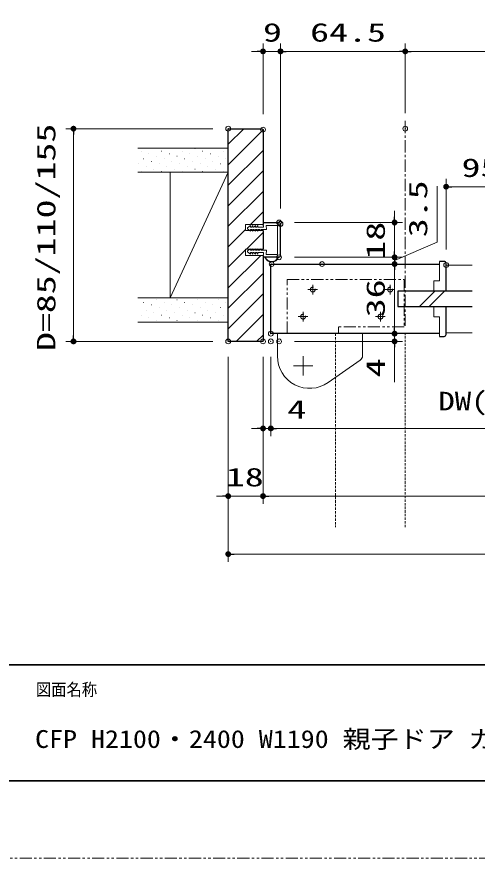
# Model space of a CAD drawing. Units: millimetres, scale not verified. Extents: x -1306 to 1306, y -607 to 607.
# Drawn here: x -883.2 to -645.2, y -594 to -158.9 of the extents above; entities that cross this region are included whole.
import ezdxf
from ezdxf.enums import TextEntityAlignment as Align

# ---------------------------------------------------------------- set-up
doc = ezdxf.new("R2010")
doc.units = ezdxf.units.MM
doc.header["$LTSCALE"] = 5
doc.header["$PDMODE"] = 32
doc.header["$PDSIZE"] = 2.5
for name, pattern in [('USER1', [2.5, 1.25, -0.25, 0.25, -0.25, 0.25, -0.25]), ('USER2', [0.375, 0.25, -0.125]), ('USER3', [2, 1.25, -0.25, 0.25, -0.25])]:
    doc.linetypes.add(name, pattern=pattern)
for name, color, linetype, lineweight in [('0-1_線(白)', 7, 'Continuous', 30), ('0-2_線(水)', 4, 'Continuous', 9), ('0-3_線(黄)', 2, 'Continuous', 15), ('0-6_寸法線', 3, 'Continuous', 13), ('0-7_0', 3, 'Continuous', 25), ('0-8_DEFPOINTS', 7, 'Continuous', 5), ('0-9_ハッチング', 6, 'Continuous', 9), ('0-A_中心線', 3, 'USER3', 9), ('0-B_陰線', 1, 'USER1', 9), ('0-C_点線(黄)', 2, 'USER2', 15), ('0-D_図面枠', 7, 'Continuous', 35)]:
    doc.layers.add(name, color=color, linetype=linetype, lineweight=lineweight)
doc.styles.add('ＭＳ ゴシック', font='')
doc.styles.get('ＭＳ ゴシック').set_extended_font_data('MS Gothic')

# ---------------------------------------------------------------- blocks, each defined once
blk = doc.blocks.new('_DOT')
at = {"layer": '0-7_0'}
blk.add_line((-2.5, 0), (-5, 0), dxfattribs=at)
for points in [[(0, 0), (-2.5, 0), (-2.48, 0.313)], [(0, 0), (-2.48, -0.313), (-2.5, 0)], [(0, 0), (-2.48, 0.313), (-2.421, 0.622)], [(0, 0), (-2.421, -0.622), (-2.48, -0.313)], [(0, 0), (-2.421, 0.622), (-2.324, 0.92)], [(0, 0), (-2.324, -0.92), (-2.421, -0.622)], [(0, 0), (-2.324, 0.92), (-2.191, 1.204)], [(0, 0), (-2.191, -1.204), (-2.324, -0.92)], [(0, 0), (-2.191, 1.204), (-2.023, 1.469)], [(0, 0), (-2.023, -1.469), (-2.191, -1.204)], [(0, 0), (-2.023, 1.469), (-1.822, 1.711)], [(0, 0), (-1.822, -1.711), (-2.023, -1.469)], [(0, 0), (-1.822, 1.711), (-1.594, 1.926)], [(0, 0), (-1.594, -1.926), (-1.822, -1.711)], [(0, 0), (-1.594, 1.926), (-1.34, 2.111)], [(0, 0), (-1.34, -2.111), (-1.594, -1.926)], [(0, 0), (-1.34, 2.111), (-1.064, 2.262)], [(0, 0), (-1.064, -2.262), (-1.34, -2.111)], [(0, 0), (-1.064, 2.262), (-0.773, 2.378)], [(0, 0), (-0.773, -2.378), (-1.064, -2.262)], [(0, 0), (-0.773, 2.378), (-0.468, 2.456)], [(0, 0), (-0.468, -2.456), (-0.773, -2.378)], [(0, 0), (-0.468, 2.456), (-0.157, 2.495)], [(0, 0), (-0.157, -2.495), (-0.468, -2.456)], [(0, 0), (-0.157, 2.495), (0.157, 2.495)], [(0, 0), (0.157, -2.495), (-0.157, -2.495)], [(0, 0), (0.157, 2.495), (0.468, 2.456)], [(0, 0), (0.468, 2.456), (0.773, 2.378)], [(0, 0), (0.773, 2.378), (1.064, 2.262)], [(0, 0), (1.064, 2.262), (1.34, 2.111)], [(0, 0), (1.34, 2.111), (1.594, 1.926)], [(0, 0), (1.594, 1.926), (1.822, 1.711)], [(0, 0), (1.822, 1.711), (2.023, 1.469)], [(0, 0), (2.023, 1.469), (2.191, 1.204)], [(0, 0), (2.191, 1.204), (2.324, 0.92)], [(0, 0), (2.324, 0.92), (2.421, 0.622)], [(0, 0), (2.421, 0.622), (2.48, 0.313)], [(0, 0), (2.48, 0.313), (2.5, 0)], [(0, 0), (0.468, -2.456), (0.157, -2.495)], [(0, 0), (0.773, -2.378), (0.468, -2.456)], [(0, 0), (1.064, -2.262), (0.773, -2.378)], [(0, 0), (1.34, -2.111), (1.064, -2.262)], [(0, 0), (1.594, -1.926), (1.34, -2.111)], [(0, 0), (1.822, -1.711), (1.594, -1.926)], [(0, 0), (2.023, -1.469), (1.822, -1.711)], [(0, 0), (2.191, -1.204), (2.023, -1.469)], [(0, 0), (2.324, -0.92), (2.191, -1.204)], [(0, 0), (2.421, -0.622), (2.324, -0.92)], [(0, 0), (2.48, -0.313), (2.421, -0.622)], [(0, 0), (2.5, 0), (2.48, -0.313)]]:
    blk.add_solid(points, dxfattribs=at)

msp = doc.modelspace()

# ---------------------------------------------------------------- linework, layer by layer
at = {"layer": '0-1_線(白)'}
for p, q in [((-773.923, -216.763), (-756.423, -216.763)), ((-773.923, -326.763), (-773.923, -216.763)), ((-756.423, -216.763), (-755.923, -217.263)), ((-755.923, -217.263), (-755.923, -266.263)), ((-755.923, -269.463), (-755.923, -279.063)), ((-755.923, -282.263), (-755.923, -326.263)), ((-751.923, -322.763), (-751.923, -286.763)), ((-751.923, -286.763), (-664.794, -286.763)), ((-662.294, -285.363), (-664.794, -285.363)), ((-661.294, -300.763), (-661.294, -286.363)), ((-647.794, -300.763), (-686.294, -300.763)), ((-661.294, -323.163), (-661.294, -308.763)), ((-756.423, -326.763), (-755.923, -326.263)), ((-664.794, -322.763), (-751.923, -322.763)), ((-664.794, -324.163), (-662.294, -324.163)), ((-756.423, -326.763), (-773.923, -326.763))]:
    msp.add_line(p, q, dxfattribs=at)
msp.add_lwpolyline([(-686.294, -300.763), (-686.294, -308.763), (-647.794, -308.763)], dxfattribs=at)
for centre, start, end in [((-662.294, -286.363), 0, 90), ((-662.294, -323.163), 270, 0)]:
    msp.add_arc(centre, 1, start, end, dxfattribs=at)
at = {"layer": '0-2_線(水)'}
for p, q in [((-664.794, -285.363), (-664.794, -295.513)), ((-661.294, -287.263), (-647.794, -287.263)), ((-667.594, -295.513), (-667.594, -300.763)), ((-667.594, -295.513), (-664.794, -295.513)), ((-675.109, -308.763), (-667.109, -300.763)), ((-670.109, -308.763), (-662.109, -300.763)), ((-667.594, -308.763), (-667.594, -314.013)), ((-667.594, -314.013), (-664.794, -314.013)), ((-664.794, -314.013), (-664.794, -324.163)), ((-748.511, -322.763), (-748.511, -334.396)), ((-704.511, -334.209), (-704.511, -322.763)), ((-661.294, -322.263), (-647.794, -322.263)), ((-735.123, -334.463), (-735.123, -344.463)), ((-705.648, -336.393), (-722.281, -348.046)), ((-740.123, -339.463), (-730.123, -339.463))]:
    msp.add_line(p, q, dxfattribs=at)
for centre, radius, start, end in [((-731.845, -334.396), 16.667, 180, 305.01565), ((-707.178, -334.209), 2.667, 305.01565, 0)]:
    msp.add_arc(centre, radius, start, end, dxfattribs=at)
at = {"layer": '0-3_線(黄)'}
for p, q in [((-820.556, -226.763), (-773.923, -226.763)), ((-820.556, -239.263), (-773.923, -239.263)), ((-773.923, -239.263), (-803.923, -304.263)), ((-803.923, -239.263), (-803.923, -304.263)), ((-820.556, -304.263), (-773.923, -304.263)), ((-820.556, -316.763), (-773.923, -316.763))]:
    msp.add_line(p, q, dxfattribs=at)
at = {"layer": '0-6_寸法線'}
for p, q in [((-755.923, -209.263), (-755.923, -172.786)), ((-746.923, -258.06), (-746.923, -172.786)), ((-746.923, -257.963), (-746.923, -172.786)), ((-682.423, -208.763), (-682.423, -172.786)), ((-682.423, -208.763), (-682.423, -172.786)), ((-758.923, -176.786), (-761.923, -176.786)), ((-746.923, -176.786), (-755.923, -176.786)), ((-743.923, -176.786), (-740.923, -176.786)), ((-685.423, -176.786), (-743.923, -176.786)), ((-679.423, -176.786), (-301.423, -176.786)), ((-781.923, -216.763), (-857.923, -216.763)), ((-853.923, -219.763), (-853.923, -323.763)), ((-661.294, -279.263), (-661.294, -242.763)), ((-658.294, -246.763), (-629.294, -246.763)), ((-687.92, -262.263), (-687.92, -259.263)), ((-755.622, -265.263), (-747.621, -265.263)), ((-739.623, -265.263), (-683.92, -265.263)), ((-687.92, -283.263), (-687.92, -265.263)), ((-763.922, -268.013), (-762.433, -266.913)), ((-763.921, -268.613), (-763.922, -268.013)), ((-763.921, -268.613), (-762.433, -269.713)), ((-762.433, -266.913), (-762.433, -267.663)), ((-762.433, -267.663), (-761.933, -267.663)), ((-762.433, -268.963), (-761.933, -268.963)), ((-762.433, -269.713), (-762.433, -268.963)), ((-761.933, -267.663), (-761.133, -266.913)), ((-761.933, -268.963), (-761.133, -269.713)), ((-761.133, -266.913), (-761.133, -267.663)), ((-761.133, -267.663), (-760.633, -267.663)), ((-761.133, -268.963), (-760.633, -268.963)), ((-761.133, -269.713), (-761.133, -268.963)), ((-760.633, -267.663), (-759.833, -266.913)), ((-760.633, -268.963), (-759.833, -269.713)), ((-759.833, -266.913), (-759.833, -267.663)), ((-759.833, -267.663), (-759.333, -267.663)), ((-759.833, -268.963), (-759.333, -268.963)), ((-759.833, -269.713), (-759.833, -268.963)), ((-759.333, -267.663), (-758.533, -266.913)), ((-759.333, -268.963), (-758.533, -269.713)), ((-758.533, -266.913), (-758.533, -267.663)), ((-758.533, -267.663), (-755.616, -267.663)), ((-758.533, -268.963), (-757.746, -268.963)), ((-758.533, -269.713), (-758.533, -268.963)), ((-756.929, -269.618), (-757.746, -268.963)), ((-756.929, -268.963), (-754.206, -268.963)), ((-756.929, -268.97), (-756.929, -269.618)), ((-755.862, -267.065), (-755.921, -265.575)), ((-755.616, -267.663), (-755.772, -265.569)), ((-755.622, -265.413), (-747.621, -265.413)), ((-754.211, -268.963), (-754.373, -266.763)), ((-754.373, -266.763), (-748.421, -266.763)), ((-747.071, -282.563), (-747.071, -265.963)), ((-746.921, -282.563), (-746.921, -265.963)), ((-687.92, -280.263), (-687.92, -277.263)), ((-763.921, -279.913), (-763.922, -280.513)), ((-763.922, -280.513), (-762.433, -281.613)), ((-763.921, -279.913), (-762.433, -278.813)), ((-762.433, -278.813), (-762.433, -279.563)), ((-762.433, -279.563), (-761.933, -279.563)), ((-762.433, -280.863), (-761.933, -280.863)), ((-762.433, -281.613), (-762.433, -280.863)), ((-761.933, -279.563), (-761.133, -278.813)), ((-761.933, -280.863), (-761.133, -281.613)), ((-761.133, -278.813), (-761.133, -279.563)), ((-761.133, -279.563), (-760.633, -279.563)), ((-761.133, -280.863), (-760.633, -280.863)), ((-761.133, -281.613), (-761.133, -280.863)), ((-760.633, -279.563), (-759.833, -278.813)), ((-760.633, -280.863), (-759.833, -281.613)), ((-759.833, -278.813), (-759.833, -279.563)), ((-759.833, -279.563), (-759.333, -279.563)), ((-759.833, -280.863), (-759.333, -280.863)), ((-759.833, -281.613), (-759.833, -280.863)), ((-759.333, -279.563), (-758.533, -278.813)), ((-759.333, -280.863), (-758.533, -281.613)), ((-758.533, -278.813), (-758.533, -279.563)), ((-758.533, -279.563), (-757.746, -279.563)), ((-758.533, -280.863), (-755.616, -280.863)), ((-758.533, -281.613), (-758.533, -280.863)), ((-756.929, -278.908), (-757.746, -279.563)), ((-756.929, -279.556), (-756.929, -278.908)), ((-756.929, -279.563), (-754.206, -279.563)), ((-755.862, -282.261), (-755.921, -282.951)), ((-755.616, -280.863), (-755.772, -282.957)), ((-754.206, -279.563), (-754.373, -281.763)), ((-755.622, -283.113), (-747.621, -283.113)), ((-755.622, -283.263), (-747.621, -283.263)), ((-743.42, -286.763), (-683.92, -286.763)), ((-739.621, -283.263), (-683.92, -283.263)), ((-739.621, -283.263), (-683.92, -283.263)), ((-717.422, -286.763), (-683.92, -286.763)), ((-687.92, -286.763), (-687.92, -283.263)), ((-687.92, -286.763), (-687.92, -283.263)), ((-687.92, -286.263), (-687.92, -289.263)), ((-687.92, -319.763), (-687.92, -289.763)), ((-687.92, -289.763), (-687.92, -292.763)), ((-687.92, -319.763), (-687.92, -316.763)), ((-743.923, -322.763), (-683.92, -322.763)), ((-743.923, -322.763), (-683.92, -322.763)), ((-687.92, -322.763), (-687.92, -326.763)), ((-781.923, -326.763), (-857.923, -326.763)), ((-739.621, -326.763), (-683.92, -326.763)), ((-687.92, -329.763), (-687.92, -347.906)), ((-773.923, -334.763), (-773.923, -410.763)), ((-773.923, -334.763), (-773.923, -440.763)), ((-755.923, -334.763), (-755.923, -410.763)), ((-755.923, -334.763), (-755.923, -410.763)), ((-755.923, -334.763), (-755.923, -375.763)), ((-751.923, -334.763), (-751.923, -375.763)), ((-751.923, -334.763), (-751.923, -375.763)), ((-758.923, -371.763), (-761.923, -371.763)), ((-755.923, -371.763), (-751.923, -371.763)), ((-748.923, -371.763), (-730.78, -371.763)), ((-748.923, -371.763), (-534.923, -371.763)), ((-776.923, -406.763), (-779.923, -406.763)), ((-773.923, -406.763), (-755.923, -406.763)), ((-752.923, -406.763), (-749.923, -406.763)), ((-752.923, -406.763), (-227.923, -406.763)), ((-770.923, -436.763), (-209.923, -436.763))]:
    msp.add_line(p, q, dxfattribs=at)
for points in [[(-687.92, -285.013), (-665.995, -275.48), (-665.995, -246.527)], [(-755.923, -266.263), (-764.923, -266.263), (-764.923, -269.463), (-755.923, -269.463)], [(-754.373, -281.763), (-748.421, -281.763), (-748.421, -266.763)], [(-755.923, -279.063), (-764.923, -279.063), (-764.923, -282.263), (-755.923, -282.263)]]:
    msp.add_lwpolyline(points, dxfattribs=at)
for centre, radius, start, end in [((-755.622, -265.563), 0.3, 90, 182.27472), ((-747.621, -265.963), 0.7, 0, 90), ((-755.622, -265.563), 0.15, 90, 182.27472), ((-747.621, -265.963), 0.55, 0, 90), ((-747.621, -282.563), 0.55, 270, 0), ((-747.621, -282.563), 0.7, 270, 0), ((-755.622, -282.963), 0.3, 177.72528, 270), ((-755.622, -282.963), 0.15, 177.72528, 270), ((-751.421, -282.078), 3.686, 198.76352, 341.23648), ((-751.421, -282.087), 3.426, 200.07023, 339.92977)]:
    msp.add_arc(centre, radius, start, end, dxfattribs=at)
at = {"layer": '0-8_DEFPOINTS'}
for p in [(-746.923, -176.786), (-746.923, -176.786), (-773.923, -216.763), (-755.923, -217.263), (-682.423, -216.763), (-747.623, -265.263), (-746.923, -265.963), (-746.923, -266.06), (-687.92, -265.263), (-747.621, -283.263), (-687.92, -283.263), (-751.42, -286.763), (-725.422, -286.763), (-687.92, -286.763), (-661.294, -287.263), (-751.923, -322.763), (-687.92, -322.763), (-853.923, -326.763), (-773.923, -326.763), (-773.923, -326.763), (-755.923, -326.763), (-751.923, -326.763), (-747.621, -326.763), (-751.923, -371.763), (-755.923, -406.763)]:
    msp.add_point(p, dxfattribs=at)
at = {"layer": '0-9_ハッチング'}
for p, q in [((-773.923, -224.792), (-765.894, -216.763)), ((-773.923, -235.399), (-755.923, -217.399)), ((-818.972, -228.384), (-818.922, -228.384)), ((-814.994, -229.71), (-814.944, -229.71)), ((-812.343, -227.058), (-812.293, -227.058)), ((-808.365, -228.384), (-808.315, -228.384)), ((-804.388, -229.71), (-804.338, -229.71)), ((-801.736, -227.058), (-801.686, -227.058)), ((-797.759, -228.384), (-797.709, -228.384)), ((-793.781, -229.71), (-793.731, -229.71)), ((-791.13, -227.058), (-791.08, -227.058)), ((-787.152, -228.384), (-787.102, -228.384)), ((-783.175, -229.71), (-783.125, -229.71)), ((-780.523, -227.058), (-780.473, -227.058)), ((-776.545, -228.384), (-776.495, -228.384)), ((-773.923, -246.005), (-755.923, -228.005)), ((-817.646, -232.362), (-817.596, -232.362)), ((-813.669, -233.688), (-813.619, -233.688)), ((-811.017, -231.036), (-810.967, -231.036)), ((-807.039, -232.362), (-806.989, -232.362)), ((-803.062, -233.688), (-803.012, -233.688)), ((-800.41, -231.036), (-800.36, -231.036)), ((-796.433, -232.362), (-796.383, -232.362)), ((-792.455, -233.688), (-792.405, -233.688)), ((-789.804, -231.036), (-789.754, -231.036)), ((-785.826, -232.362), (-785.776, -232.362)), ((-781.849, -233.688), (-781.799, -233.688)), ((-779.197, -231.036), (-779.147, -231.036)), ((-775.22, -232.362), (-775.17, -232.362)), ((-820.298, -235.013), (-820.248, -235.013)), ((-818.972, -238.991), (-818.922, -238.991)), ((-816.32, -236.339), (-816.27, -236.339)), ((-812.343, -237.665), (-812.293, -237.665)), ((-809.691, -235.013), (-809.641, -235.013)), ((-808.365, -238.991), (-808.315, -238.991)), ((-805.714, -236.339), (-805.664, -236.339)), ((-801.736, -237.665), (-801.686, -237.665)), ((-799.085, -235.013), (-799.035, -235.013)), ((-797.759, -238.991), (-797.709, -238.991)), ((-795.107, -236.339), (-795.057, -236.339)), ((-791.13, -237.665), (-791.08, -237.665)), ((-788.478, -235.013), (-788.428, -235.013)), ((-787.152, -238.991), (-787.102, -238.991)), ((-784.5, -236.339), (-784.45, -236.339)), ((-780.523, -237.665), (-780.473, -237.665)), ((-777.871, -235.013), (-777.821, -235.013)), ((-776.545, -238.991), (-776.495, -238.991)), ((-773.923, -256.612), (-755.923, -238.612)), ((-773.923, -267.219), (-755.923, -249.219)), ((-762.361, -266.263), (-755.923, -259.825)), ((-773.923, -277.825), (-764.923, -268.825)), ((-764.554, -279.063), (-755.923, -270.432)), ((-773.923, -288.432), (-764.923, -279.432)), ((-773.923, -299.038), (-757.148, -282.263)), ((-773.923, -309.645), (-755.923, -291.645)), ((-773.923, -320.252), (-755.923, -302.252)), ((-817.646, -306.608), (-817.596, -306.608)), ((-813.669, -307.934), (-813.619, -307.934)), ((-811.017, -305.282), (-810.967, -305.282)), ((-807.039, -306.608), (-806.989, -306.608)), ((-803.062, -307.934), (-803.012, -307.934)), ((-800.41, -305.282), (-800.36, -305.282)), ((-796.433, -306.608), (-796.383, -306.608)), ((-792.455, -307.934), (-792.405, -307.934)), ((-789.804, -305.282), (-789.754, -305.282)), ((-785.826, -306.608), (-785.776, -306.608)), ((-781.849, -307.934), (-781.799, -307.934)), ((-779.197, -305.282), (-779.147, -305.282)), ((-775.22, -306.608), (-775.17, -306.608)), ((-818.972, -313.237), (-818.922, -313.237)), ((-816.32, -310.585), (-816.27, -310.585)), ((-812.343, -311.911), (-812.293, -311.911)), ((-809.691, -309.26), (-809.641, -309.26)), ((-808.365, -313.237), (-808.315, -313.237)), ((-805.714, -310.585), (-805.664, -310.585)), ((-801.736, -311.911), (-801.686, -311.911)), ((-799.085, -309.26), (-799.035, -309.26)), ((-797.759, -313.237), (-797.709, -313.237)), ((-795.107, -310.585), (-795.057, -310.585)), ((-791.13, -311.911), (-791.08, -311.911)), ((-788.478, -309.26), (-788.428, -309.26)), ((-787.152, -313.237), (-787.102, -313.237)), ((-784.5, -310.585), (-784.45, -310.585)), ((-780.523, -311.911), (-780.473, -311.911)), ((-777.871, -309.26), (-777.821, -309.26)), ((-776.545, -313.237), (-776.495, -313.237)), ((-769.828, -326.763), (-755.923, -312.858)), ((-814.994, -314.563), (-814.944, -314.563)), ((-811.017, -315.889), (-810.967, -315.889)), ((-804.388, -314.563), (-804.338, -314.563)), ((-800.41, -315.889), (-800.36, -315.889)), ((-793.781, -314.563), (-793.731, -314.563)), ((-789.804, -315.889), (-789.754, -315.889)), ((-783.175, -314.563), (-783.125, -314.563)), ((-779.197, -315.889), (-779.147, -315.889)), ((-759.221, -326.763), (-755.923, -323.465))]:
    msp.add_line(p, q, dxfattribs=at)
at = {"layer": '0-A_中心線'}
msp.add_line((-682.423, -212.764), (-682.423, -318.763), dxfattribs=at)
at = {"layer": '0-B_陰線'}
for p, q in [((-727.723, -299.963), (-732.723, -299.963)), ((-730.223, -302.463), (-730.223, -297.463)), ((-687.723, -299.963), (-692.723, -299.963)), ((-690.223, -302.463), (-690.223, -297.463)), ((-735.223, -316.463), (-735.223, -311.463)), ((-695.223, -316.463), (-695.223, -311.463)), ((-732.723, -313.963), (-737.723, -313.963)), ((-692.723, -313.963), (-697.723, -313.963))]:
    msp.add_line(p, q, dxfattribs=at)
at = {"layer": '0-B_陰線', "color": 4}
msp.add_line((387.036, -594), (-1292.964, -594), dxfattribs=at)
at = {"layer": '0-B_陰線'}
msp.add_lwpolyline([(-743.473, -322.763), (-743.473, -294.713), (-682.973, -294.713), (-682.973, -319.213), (-716.973, -319.213), (-716.973, -322.763)], dxfattribs=at)
for centre in [(-730.223, -299.963), (-690.223, -299.963), (-735.223, -313.963), (-695.223, -313.963)]:
    msp.add_circle(centre, 1.25, dxfattribs=at)
at = {"layer": '0-C_点線(黄)'}
for p, q in [((-687.423, -322.663), (-718.423, -322.663)), ((-718.423, -322.663), (-718.423, -422.836)), ((-682.423, -422.836), (-682.423, -322.663))]:
    msp.add_line(p, q, dxfattribs=at)
at = {"layer": '0-D_図面枠'}
msp.add_line((-1252.964, -494), (347.036, -494), dxfattribs=at)
msp.add_lwpolyline([(-1252.964, -554), (347.036, -554), (347.036, 554), (-1252.964, 554)], close=True, dxfattribs=at)

# ---------------------------------------------------------------- block references
at = {"layer": '0-6_寸法線', "xscale": 0.6, "yscale": 0.6}
for p in [(-755.923, -176.786), (-682.423, -176.786), (-755.923, -371.763), (-773.923, -406.763)]:
    msp.add_blockref('_DOT', p, dxfattribs=at)
for p, rotation in [((-746.923, -176.786), 180), ((-746.923, -176.786), 180), ((-682.423, -176.786), 180), ((-853.923, -216.763), 90), ((-661.294, -246.763), 180), ((-687.92, -265.263), 270), ((-687.92, -283.263), 270), ((-687.92, -283.263), 90), ((-687.92, -286.763), 90), ((-687.92, -286.763), 90), ((-687.92, -322.763), 270), ((-687.92, -322.763), 270), ((-853.923, -326.763), 270), ((-687.92, -326.763), 90), ((-751.923, -371.763), 180), ((-751.923, -371.763), 180), ((-755.923, -406.763), 180), ((-755.923, -406.763), 180), ((-773.923, -436.763), 180)]:
    msp.add_blockref('_DOT', p, dxfattribs=dict(at, rotation=rotation))

# ---------------------------------------------------------------- texts
at = {"layer": '0-6_寸法線', "style": 'ＭＳ ゴシック'}
for s, width, p in [('9', 1.5, (-755.947, -174.636)), ('64.5', 1.5, (-731.578, -174.636)), ('95', 1.5, (-653.318, -244.613)), ('DW(子)', 1.3, (-665.304, -365.328)), ('4', 1.5, (-743.351, -369.613)), ('18', 1.5, (-775.161, -404.613))]:
    msp.add_text(s, height=9.604, dxfattribs=dict(at, width=width)).set_placement(p, align=Align.BOTTOM_LEFT)
at = {"layer": '0-6_寸法線', "style": 'ＭＳ ゴシック', "width": 1.5}
for s, p in [('D=85/110/155', (-860.358, -331.763)), ('3.5', (-668.145, -272.908)), ('18', (-690.07, -284.501)), ('36', (-690.07, -314.287)), ('4', (-690.07, -345.334))]:
    msp.add_text(s, height=9.604, rotation=90, dxfattribs=at).set_placement(p, align=Align.BOTTOM_LEFT)
at = {"layer": '0-D_図面枠', "style": 'ＭＳ ゴシック'}
for s, height, width, p in [('図面名称', 6.452, 0.9, (-873.367, -511.963)), ('CFP H2100・2400 W1190 親子ドア ガラス入り 木枠', 9.236, 1.15, (-873.76, -539.776))]:
    msp.add_text(s, height=height, dxfattribs=dict(at, width=width)).set_placement(p, align=Align.BOTTOM_LEFT)

doc.saveas('drawing.dxf')
